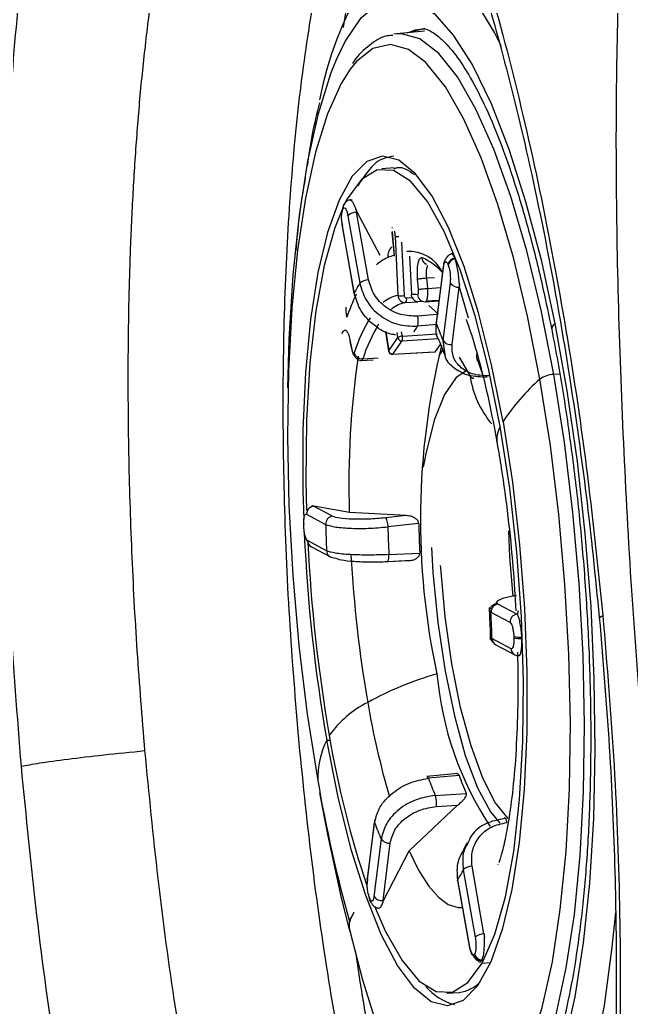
# Model space of a CAD drawing. Extents: x 400 to 501, y 484 to 634.
# Drawn here: x 486.896 to 487.843, y 552.633 to 554.164 of the extents above; entities that cross this region are included whole.
import ezdxf

# ---------------------------------------------------------------- set-up
doc = ezdxf.new("R2010")
doc.units = 0
doc.header["$MEASUREMENT"] = 0
doc.layers.add('DIM', color=3, linetype='Continuous')
doc.layers.add('GEOMETRY', color=3, linetype='Continuous', lineweight=25)

# ---------------------------------------------------------------- blocks, each defined once
blk = doc.blocks.new('2026 GRANDEE')
at = {"layer": 'GEOMETRY', "ltscale": 16}
for p, q in [((37.0553, -42.6986), (37.0504, -42.6993)), ((37.0981, -42.6944), (37.0553, -42.6986)), ((37.0508, -42.9061), (37.0318, -42.9079)), ((36.9731, -42.963), (36.9727, -42.9638)), ((36.9784, -42.9543), (36.9748, -42.9612)), ((36.9716, -42.9704), (36.9721, -42.9697)), ((36.9936, -42.9751), (36.9918, -42.9698)), ((36.9918, -42.9698), (36.9929, -42.9752)), ((36.9929, -42.9752), (36.9936, -42.9751)), ((37.0114, -43.0799), (36.9929, -42.9752)), ((37.0294, -43.0421), (36.9936, -42.9751)), ((36.9793, -42.9805), (36.9978, -43.0852)), ((36.9706, -42.9971), (36.989, -43.1018)), ((36.9893, -43.1007), (36.9708, -42.996)), ((37.0476, -43.0061), (37.0508, -43.0431)), ((37.0478, -43.0048), (37.0511, -43.0423)), ((37.0524, -43.0124), (37.0568, -43.1042)), ((37.0625, -43.0213), (37.0664, -43.1044)), ((37.0749, -43.0434), (37.0778, -43.1027)), ((37.1008, -43.0559), (37.0992, -43.0548)), ((37.1343, -43.0559), (37.1348, -43.0571)), ((37.1448, -43.046), (37.1453, -43.0473)), ((37.1273, -43.0569), (37.1162, -43.1459)), ((37.1166, -43.1483), (37.1276, -43.0593)), ((37.0888, -43.0947), (37.0874, -43.0784)), ((37.1015, -43.0769), (37.1135, -43.0762)), ((37.103, -43.0931), (37.1015, -43.0769)), ((37.1377, -43.0847), (37.1267, -43.1737)), ((37.1522, -43.086), (37.1517, -43.0911)), ((37.1525, -43.091), (37.1522, -43.086)), ((37.103, -43.0931), (37.1229, -43.0919)), ((37.1407, -43.1801), (37.1517, -43.0911)), ((37.1517, -43.0911), (37.1525, -43.091)), ((37.1663, -43.1395), (37.1525, -43.091)), ((37.0688, -43.1151), (37.0878, -43.1139)), ((37.0703, -43.108), (37.079, -43.1075)), ((37.0994, -43.1138), (37.1204, -43.1126)), ((37.1008, -43.1124), (37.1205, -43.1112)), ((37.1198, -43.1333), (37.1046, -43.1196)), ((37.1178, -43.1335), (37.0872, -43.1361)), ((37.0378, -43.1605), (37.0424, -43.1903)), ((37.0379, -43.1599), (37.0426, -43.1898)), ((37.0568, -43.1695), (37.0556, -43.1615)), ((37.0637, -43.1672), (37.0626, -43.1603)), ((37.0637, -43.1672), (37.1184, -43.1635)), ((37.1176, -43.149), (37.0869, -43.1517)), ((36.9826, -43.1753), (36.9858, -43.1912)), ((36.9831, -43.1753), (36.986, -43.1898)), ((37.0426, -43.1898), (37.0568, -43.1695)), ((37.049, -43.195), (37.0633, -43.1746)), ((37.0633, -43.1746), (37.1191, -43.1709)), ((37.1267, -43.1737), (37.1294, -43.1958)), ((37.0486, -43.1953), (37.1132, -43.1917)), ((37.049, -43.195), (37.1145, -43.1913)), ((37.1145, -43.1915), (37.1149, -43.1913)), ((37.1152, -43.1909), (37.1228, -43.18)), ((37.1214, -43.1964), (37.1265, -43.1891)), ((37.1792, -43.1924), (37.1786, -43.1991)), ((37.1789, -43.2003), (37.1795, -43.1934)), ((36.9989, -43.205), (37.0185, -43.204)), ((37.0025, -43.2022), (37.0261, -43.201)), ((37.1206, -43.1969), (37.1214, -43.1964)), ((37.1519, -43.1997), (37.1689, -43.2293)), ((37.1899, -43.2314), (37.1789, -43.2003)), ((37.3075, -43.2259), (37.2982, -43.2267)), ((36.9244, -43.4304), (36.9214, -43.4327)), ((36.9267, -43.4306), (36.9244, -43.4304)), ((36.9244, -43.4304), (36.926, -43.4307)), ((36.926, -43.4307), (36.9267, -43.4306)), ((36.9555, -43.4464), (36.926, -43.4307)), ((36.9816, -43.4407), (36.9267, -43.4306)), ((36.9153, -43.4432), (36.9448, -43.4589)), ((37.0698, -43.4454), (36.9816, -43.4407)), ((37.0698, -43.4454), (37.0375, -43.4488)), ((36.9106, -43.4595), (36.9106, -43.4615)), ((36.911, -43.4581), (36.9109, -43.459)), ((36.911, -43.4619), (36.911, -43.4599)), ((37.089, -43.4577), (37.0413, -43.4627)), ((36.9464, -43.4998), (36.9169, -43.4841)), ((36.9228, -43.4936), (36.9523, -43.5093)), ((37.0409, -43.5164), (37.0767, -43.5146)), ((37.0409, -43.5164), (37.0725, -43.5148)), ((37.043, -43.5058), (37.0908, -43.5033)), ((37.1997, -43.592), (37.201, -43.595)), ((37.2412, -43.5982), (37.2117, -43.5825)), ((37.201, -43.595), (37.2305, -43.6107)), ((37.2419, -43.5981), (37.2412, -43.5982)), ((37.2412, -43.5982), (37.2428, -43.5996)), ((37.2419, -43.5981), (37.2437, -43.5926)), ((37.2428, -43.5996), (37.2419, -43.5981)), ((37.3694, -43.6032), (37.3743, -43.5999)), ((37.2026, -43.6359), (37.2012, -43.6328)), ((37.2321, -43.6516), (37.2026, -43.6359)), ((37.2364, -43.6329), (37.2365, -43.6349)), ((37.2488, -43.6338), (37.2488, -43.6358)), ((37.2085, -43.6455), (37.238, -43.6611)), ((37.2452, -43.6627), (37.2437, -43.6624)), ((36.9467, -43.7936), (36.9517, -43.7932)), ((37.1495, -43.8452), (37.1014, -43.8499)), ((37.1515, -43.8479), (37.1041, -43.8524)), ((36.9481, -43.9394), (36.9361, -43.8748)), ((37.1148, -43.8792), (37.1628, -43.8762)), ((37.0741, -43.9649), (37.149, -43.8941)), ((37.1164, -43.8962), (37.149, -43.8941)), ((37.0204, -43.9188), (37.0094, -44.0078)), ((37.0097, -44.0101), (37.0208, -43.9211)), ((36.9481, -43.9394), (36.9481, -43.9357)), ((37.0309, -43.9465), (37.0198, -44.0355)), ((37.0338, -44.0419), (37.0449, -43.9529)), ((37.0346, -44.0419), (37.0741, -43.9649)), ((37.1902, -44.0936), (37.1717, -43.9889)), ((37.212, -43.9865), (37.2123, -43.9859)), ((37.1582, -43.9942), (37.1767, -44.0989)), ((37.1494, -44.0108), (37.1679, -44.1155)), ((37.1681, -44.1143), (37.1496, -44.0097)), ((37.0131, -44.0389), (37.0126, -44.0377)), ((37.013, -44.0412), (37.0135, -44.0424)), ((37.0331, -44.0463), (37.0346, -44.0419)), ((37.0338, -44.0419), (37.0331, -44.0463)), ((37.0346, -44.0419), (37.0338, -44.0419)), ((36.9829, -44.0723), (36.9893, -44.0594)), ((37.191, -44.0935), (37.1902, -44.0936)), ((37.1902, -44.0936), (37.1911, -44.0994)), ((37.1911, -44.0994), (37.191, -44.0935)), ((37.1758, -44.1244), (37.1754, -44.1252)), ((37.187, -44.1344), (37.1866, -44.1352)), ((37.1875, -44.139), (37.2003, -44.1382)), ((37.1327, -44.1856), (37.1516, -44.1844))]:
    blk.add_line(p, q, dxfattribs=at)
at = {"layer": 'GEOMETRY', "ltscale": 16, "flags": 128}
for points in [[(37.2174, -42.7183), (37.2064, -42.6964), (37.1759, -42.6454), (37.1451, -42.6074), (37.1142, -42.5831), (37.0839, -42.5727), (37.0546, -42.5764), (37.0266, -42.5942), (37.0053, -42.6186)], [(36.9618, -42.7384), (36.9752, -42.7104), (36.9997, -42.6738), (37.0261, -42.651), (37.054, -42.6422), (37.0831, -42.6476), (37.1128, -42.6671), (37.1427, -42.7004), (37.1723, -42.7471), (37.2011, -42.8063), (37.2287, -42.8771), (37.2547, -42.9585), (37.2786, -43.049), (37.3, -43.1474)], [(37.2982, -43.2267), (37.2786, -43.1271), (37.2564, -43.0347), (37.2319, -42.9509), (37.2056, -42.8773), (37.1778, -42.8152), (37.1491, -42.7654), (37.12, -42.729), (37.0909, -42.7065), (37.0623, -42.6984), (37.0553, -42.6986)], [(37.0715, -42.697), (37.0841, -42.6923), (37.0944, -42.6907)], [(37.0987, -42.6904), (37.0823, -42.6942), (37.0773, -42.6964)], [(37.0999, -42.7431), (37.0733, -42.723), (37.0452, -42.715), (37.0182, -42.7211), (36.9927, -42.7414), (36.9829, -42.7535)], [(36.8864, -43.2471), (36.8885, -43.1719), (36.8945, -43.0719), (36.9042, -42.9794), (36.9173, -42.8957), (36.9337, -42.8223), (36.9531, -42.7602), (36.9618, -42.7384)], [(37.2769, -43.2338), (37.2577, -43.136), (37.2359, -43.0452), (37.2118, -42.963), (37.1859, -42.8907), (37.1587, -42.8296), (37.1305, -42.7808), (37.1018, -42.745), (37.0999, -42.7431)], [(36.9829, -42.7535), (36.9691, -42.7755), (36.9478, -42.8227), (36.9292, -42.8822), (36.9136, -42.9531), (36.9012, -43.0341), (36.8924, -43.1239), (36.8872, -43.2209), (36.8857, -43.3234), (36.8879, -43.4297), (36.8939, -43.538), (36.9035, -43.6464), (36.9165, -43.753), (36.9328, -43.8561)], [(37.2197, -43.2998), (37.2021, -43.2115), (37.1819, -43.1308), (37.1594, -43.0593), (37.1353, -42.9987), (37.11, -42.9504), (37.0841, -42.9154), (37.0581, -42.8945), (37.0328, -42.8881), (37.0085, -42.8965), (36.986, -42.9194), (36.9656, -42.9563), (36.9478, -43.0064), (36.933, -43.0685), (36.9216, -43.1414), (36.9139, -43.2233), (36.9098, -43.3124), (36.9097, -43.4067), (36.911, -43.4515)], [(37.2154, -43.3071), (37.1974, -43.2174), (37.1766, -43.1358), (37.1535, -43.0643), (37.1287, -43.0047), (37.1027, -42.9585), (37.0762, -42.9267), (37.05, -42.9102), (37.0245, -42.9093), (37.0004, -42.9242), (36.9784, -42.9543)], [(36.9719, -42.9671), (36.959, -42.9991), (36.9426, -43.0574), (36.9297, -43.1277), (36.9206, -43.2083), (36.9154, -43.2972), (36.9144, -43.3923), (36.9153, -43.4375)], [(36.9706, -42.9971), (36.9705, -42.9968), (36.9708, -42.996)], [(37.0993, -43.0548), (37.1011, -43.0557), (37.1013, -43.0557)], [(37.1166, -43.1483), (37.1162, -43.1469), (37.1162, -43.1459)], [(37.3, -43.1474), (37.3187, -43.252), (37.3344, -43.3612), (37.3467, -43.4732), (37.3555, -43.5864), (37.3606, -43.6989), (37.362, -43.8089), (37.3597, -43.9148), (37.3537, -44.0148), (37.344, -44.1074), (37.3308, -44.191), (37.3145, -44.2645), (37.295, -44.3266), (37.273, -44.3763), (37.2485, -44.4129), (37.2221, -44.4358), (37.1942, -44.4446), (37.1651, -44.4392), (37.1362, -44.4204)], [(37.0426, -43.1898), (37.0424, -43.1902), (37.0424, -43.1903)], [(37.049, -43.195), (37.0488, -43.1953), (37.0486, -43.1953)], [(37.1214, -43.1964), (37.1211, -43.1954), (37.121, -43.195)], [(37.1786, -43.1991), (37.1786, -43.1995), (37.1789, -43.2003)], [(37.1638, -43.2205), (37.1472, -43.2314), (37.1288, -43.2577), (37.1129, -43.2975), (37.1, -43.3496), (37.0962, -43.3704)], [(37.243, -44.31), (37.2619, -44.2673), (37.2805, -44.2077), (37.2961, -44.1368), (37.3084, -44.0558), (37.3173, -43.966), (37.3225, -43.869), (37.324, -43.7665), (37.3217, -43.6602), (37.3157, -43.5519), (37.3061, -43.4435), (37.2931, -43.3369), (37.2769, -43.2338)], [(37.2712, -44.3072), (37.2829, -44.279), (37.3019, -44.2184), (37.3177, -44.1462), (37.3303, -44.0637), (37.3393, -43.9723), (37.3446, -43.8735), (37.3461, -43.7691), (37.3438, -43.6609), (37.3377, -43.5506), (37.328, -43.4403), (37.3147, -43.3316), (37.2982, -43.2267)], [(37.2197, -43.2998), (37.2342, -43.3935), (37.2454, -43.4907), (37.2529, -43.5891), (37.2566, -43.6866), (37.2565, -43.781), (37.2525, -43.8701), (37.2447, -43.952), (37.2333, -44.0248), (37.2186, -44.087), (37.2008, -44.1371), (37.1804, -44.174), (37.1578, -44.1968), (37.1336, -44.2052), (37.1082, -44.1989), (37.0823, -44.1779), (37.0564, -44.1429), (37.0311, -44.0946), (37.0069, -44.034), (36.9845, -43.9626), (36.9643, -43.8818), (36.9467, -43.7936)], [(37.1875, -44.139), (37.2069, -44.0943), (37.2233, -44.036), (37.2362, -43.9657), (37.2453, -43.8851), (37.2505, -43.7962), (37.2515, -43.7011), (37.2484, -43.6022), (37.2412, -43.5019), (37.2301, -43.4028), (37.2154, -43.3071)], [(36.9109, -43.459), (36.9106, -43.4593), (36.9106, -43.4596), (36.911, -43.4599)], [(36.911, -43.4619), (36.9107, -43.4616), (36.9106, -43.4615)], [(37.228, -43.4689), (37.2296, -43.5093), (37.2347, -43.5706)], [(37.1089, -43.4945), (37.1112, -43.5331), (37.1187, -43.6112), (37.1299, -43.6864), (37.1443, -43.7559), (37.1613, -43.8169), (37.1802, -43.8672), (37.2005, -43.9047), (37.2145, -43.9222)], [(37.2276, -43.915), (37.2275, -43.9149), (37.2076, -43.8902), (37.1882, -43.8522), (37.1701, -43.8024), (37.154, -43.7425), (37.1405, -43.6749), (37.13, -43.6021), (37.1231, -43.5268), (37.1228, -43.5228)], [(36.982, -44.0868), (36.9696, -44.0377), (36.9481, -43.9394)], [(37.0741, -43.9649), (37.089, -43.9949), (37.1042, -44.019), (37.1196, -44.0368), (37.1349, -44.0482), (37.15, -44.053), (37.1568, -44.0529)], [(37.0097, -44.0101), (37.0094, -44.0087), (37.0094, -44.0078)], [(37.1494, -44.0108), (37.1494, -44.0105), (37.1496, -44.0097)], [(37.0206, -44.0505), (37.0372, -44.0887), (37.0632, -44.1349), (37.0896, -44.1667), (37.1159, -44.1832), (37.1414, -44.1841), (37.1654, -44.1692), (37.1875, -44.139)], [(37.1358, -44.4571), (37.1521, -44.4754), (37.1829, -44.4998), (37.2132, -44.5102), (37.2426, -44.5065), (37.2706, -44.4886), (37.2968, -44.457), (37.3209, -44.412), (37.3424, -44.3544), (37.3611, -44.2848), (37.3768, -44.2045), (37.389, -44.1144), (37.3944, -44.0607)], [(37.168, -44.4222), (37.1441, -44.4201), (37.1196, -44.4056), (37.0948, -44.3792), (37.0703, -44.3412), (37.0465, -44.2923), (37.0237, -44.2333), (37.0023, -44.1653), (36.9828, -44.0894)], [(37.1681, -44.1143), (37.1678, -44.1152), (37.1679, -44.1155)], [(37.1679, -44.1155), (37.168, -44.1159), (37.1683, -44.1164)]]:
    blk.add_lwpolyline(points, dxfattribs=at)
at = {"layer": 'GEOMETRY', "ltscale": 256}
for centre, radius, start, end in [((37.4774, -42.9044), 0.5518, 148.8079, 169.2056), ((36.9815, -42.9686), 0.01, 151.3451, 190.4809), ((36.9819, -42.9678), 0.00995, 147.3006, 190.5505), ((36.9928, -42.9949), 0.0197, 89.7497, 132.9403), ((37.0551, -43.0443), 0.0458, 98.4243, 99.7126), ((37.0568, -42.9908), 0.022, 258.5809, 273.2015), ((37.0604, -43.0432), 0.0194, 132.384, 186.1118), ((37.0741, -43.0938), 0.0579, 26.5211, 93.6093), ((37.0674, -43.1044), 0.0647, 113.9663, 132.7309), ((37.0588, -43.0871), 0.0454, 99.6681, 112.867), ((37.0586, -43.1292), 0.0908, 41.5599, 67.2658), ((37.1051, -43.045), 0.0114, 182.246, 239.5346), ((37.1318, -43.0575), 0.00458, 154.6489, 202.899), ((37.147, -43.0588), 0.0129, 99.6036, 167.0618), ((37.1475, -43.06), 0.0129, 99.6036, 167.0618), ((37.1264, -43.1664), 0.1521, 147.7288, 154.3965), ((37.0113, -43.0996), 0.0197, 89.7491, 132.94), ((37.1497, -43.077), 0.0142, 212.8771, 278.1499), ((37.2846, -43.2418), 0.324, 154.4634, 161.2734), ((36.9908, -43.1015), 0.00174, 150.6292, 241.8103), ((37.0658, -43.1522), 0.0489, 100.5939, 130.8317), ((37.0777, -43.162), 0.0478, 100.7449, 130.0073), ((37.0623, -43.0706), 0.034, 260.6063, 276.8898), ((37.0619, -43.1099), 0.0086, 323.1189, 12.651), ((37.0818, -43.1419), 0.0393, 81.8639, 95.924), ((37.0988, -43.1024), 0.0114, 182.687, 272.6995), ((37.0939, -43.1515), 0.0381, 86.9534, 99.1528), ((37.222, -43.2667), 0.2443, 148.4172, 162.4668), ((36.5993, -43.3692), 0.5625, 20.3373, 23.1243), ((37.3062, -43.1566), 0.011, 123.6488, 185.1221), ((37.2306, -43.2743), 0.2392, 148.34, 162.4725), ((37.1824, -43.2146), 0.1144, 146.6227, 152.0443), ((37.0637, -43.1787), 0.0115, 90.0122, 126.5892), ((37.063, -43.1684), 0.00623, 189.8577, 273.1281), ((37.0493, -43.1701), 0.0147, 342.271, 11.4991), ((37.1387, -43.166), 0.0142, 212.8773, 278.151), ((36.9879, -43.1908), 0.00215, 153.2651, 221.0732), ((37.0483, -43.1894), 0.00591, 188.9223, 273.2211), ((37.0487, -43.1888), 0.00623, 189.8577, 273.1281), ((38.2201, -43.4519), 1.1284, 166.1555, 192.2108), ((38.3662, -43.3976), 1.3853, 171.7191, 181.7809), ((37.3166, -43.2066), 0.1497, 188.5688, 220.2112), ((37.174, -43.2263), 0.00591, 209.8786, 273.1206), ((37.4889, -43.4753), 0.3214, 131.2822, 146.8982), ((37.2998, -43.267), 0.0404, 92.3365, 124.6085), ((37.2507, -43.3272), 0.0406, 150.4683, 188.7406), ((36.9275, -43.4427), 0.0121, 96.9455, 182.3575), ((36.957, -43.4584), 0.0121, 96.9436, 182.3576), ((38.8275, -43.4071), 1.8834, 181.5757, 182.8207), ((38.6224, -43.4236), 1.5816, 181.4165, 182.9798), ((38.67, -43.4198), 1.5814, 181.3713, 183.025), ((39.4474, -43.3597), 2.5381, 182.5629, 189.8421), ((36.9281, -43.4838), 0.0112, 181.5278, 241.5738), ((39.3772, -43.3653), 2.4629, 182.8209, 189.84), ((36.9574, -43.4996), 0.011, 181.1752, 272.7325), ((38.927, -43.4015), 1.9457, 183.0929, 189.8666), ((37.2132, -43.5945), 0.0121, 96.9438, 182.3576), ((35.3199, -43.6877), 1.8834, 1.5757, 2.8207), ((37.2427, -43.6102), 0.0121, 96.9455, 182.3575), ((37.2138, -43.6356), 0.0112, 181.5278, 241.5738), ((37.245, -43.5989), 0.035, 255.7846, 276.1397), ((37.2451, -43.6009), 0.035, 255.7846, 276.1397), ((37.2433, -43.6513), 0.0112, 181.5278, 241.5738), ((37.2431, -43.6515), 0.0109, 242.076, 273.1037), ((37.2625, -44.1931), 0.5231, 106.1188, 118.8553), ((37.6253, -43.6462), 0.5099, 184.9894, 213.4756), ((37.0834, -43.8803), 0.1629, 116.7792, 144.7035), ((38.3117, -43.5116), 1.3207, 189.7353, 196.2434), ((38.4225, -43.5414), 1.4922, 189.4425, 198.6436), ((37.0617, -43.8519), 0.129, 153.0908, 181.8651), ((37.5956, -43.6873), 0.4722, 199.8794, 203.5822), ((39.0675, -43.4901), 2.1659, 189.7298, 195.6557), ((37.548, -43.6911), 0.4723, 199.9806, 203.4809), ((37.0254, -43.9194), 0.00498, 123.0365, 200.717), ((37.5482, -43.7257), 0.5625, 200.3373, 203.1243), ((37.0428, -43.9388), 0.0142, 212.8773, 278.151), ((37.1716, -44.0086), 0.0197, 89.7492, 132.94), ((37.021, -43.9285), 0.1521, 327.7288, 334.3965), ((37.0318, -44.0278), 0.0142, 212.8771, 278.1499), ((37.0195, -44.0386), 0.00695, 172.3533, 201.5248), ((37.0199, -44.0399), 0.00684, 172.1658, 214.5711), ((36.9893, -44.0711), 0.00649, 154.0437, 191.0345), ((36.9848, -44.0901), 0.00211, 160.3683, 225.9448), ((37.1901, -44.1133), 0.0197, 89.7497, 132.9403), ((37.1877, -44.1227), 0.0126, 191.5812, 264.9922), ((37.1881, -44.1219), 0.0126, 191.5812, 264.9922), ((37.1451, -44.1304), 0.0544, 276.839, 316.4395), ((37.1662, -44.1198), 0.0862, 219.7774, 255.4874)]:
    blk.add_arc(centre, radius, start, end, dxfattribs=at)
at = {"layer": 'GEOMETRY', "ltscale": 16}
for points, knots in [([(36.4735, -43.8339), (36.4673, -43.7561), (36.455, -43.6004), (36.4456, -43.3683), (36.4432, -43.1421), (36.4485, -42.9252), (36.4613, -42.7215), (36.4815, -42.5342), (36.5089, -42.3667), (36.5431, -42.2219), (36.5837, -42.1025), (36.6303, -42.0108), (36.6821, -41.9486), (36.7385, -41.9171), (36.7985, -41.917), (36.8612, -41.9484), (36.9255, -42.0106), (36.9901, -42.1024), (37.0537, -42.222), (37.1152, -42.367), (37.1733, -42.5348), (37.2268, -42.7221), (37.2747, -42.9258), (37.3159, -43.1423), (37.3503, -43.368), (37.3663, -43.5226), (37.3743, -43.5999)], [0, 0, 0, 0, 0.0413233, 0.0826562, 0.1240166, 0.165422, 0.2068892, 0.2484327, 0.2900635, 0.3317882, 0.3736086, 0.4155198, 0.4575061, 0.4995469, 0.5416201, 0.583699, 0.6257493, 0.6677384, 0.7096419, 0.7514413, 0.7931232, 0.8346839, 0.8761318, 0.917484, 0.9587636, 1, 1, 1, 1]), ([(37.4386, -43.8221), (37.4325, -43.7448), (37.4203, -43.5902), (37.4073, -43.3598), (37.3985, -43.1351), (37.3946, -42.9196), (37.3957, -42.7168), (37.4021, -42.5303), (37.4141, -42.3632), (37.4317, -42.2187), (37.4531, -42.1096), (37.4767, -42.0307), (37.5011, -41.9762), (37.5284, -41.9389), (37.5584, -41.9192), (37.591, -41.9174), (37.6257, -41.9335), (37.6622, -41.9672), (37.7042, -42.0239), (37.7516, -42.1098), (37.8037, -42.2312), (37.855, -42.3776), (37.9042, -42.5462), (37.9503, -42.734), (37.9921, -42.9375), (38.0288, -43.1536), (38.06, -43.3784), (38.0754, -43.5322), (38.083, -43.6091)], [0, 0, 0, 0, 0.041079, 0.082186, 0.123356, 0.164625, 0.20602, 0.247563, 0.289266, 0.331129, 0.37314, 0.404742, 0.436398, 0.468092, 0.499807, 0.531529, 0.56324, 0.594921, 0.626552, 0.668612, 0.710532, 0.752299, 0.793904, 0.835351, 0.876656, 0.917845, 0.958947, 1, 1, 1, 1]), ([(36.665, -43.8096), (36.6608, -43.758), (36.6523, -43.6549), (36.6442, -43.5004), (36.6395, -43.3479), (36.6387, -43.2176), (36.6402, -43.1082), (36.643, -43.0176), (36.6475, -42.927), (36.6537, -42.837), (36.6618, -42.7484), (36.6701, -42.6782), (36.6776, -42.6238), (36.6839, -42.5828), (36.6914, -42.5393), (36.7001, -42.4941), (36.7117, -42.4412), (36.7253, -42.3881), (36.7377, -42.3475), (36.7459, -42.3232), (36.7504, -42.3104), (36.7545, -42.2995), (36.758, -42.2904), (36.7689, -42.2634), (36.7876, -42.2235), (36.8154, -42.1797), (36.843, -42.1487), (36.8699, -42.1286), (36.9006, -42.1161), (36.9276, -42.1121), (36.9464, -42.119), (36.9514, -42.1208)], [0, 0, 0, 0, 0.057107, 0.114227, 0.171365, 0.228526, 0.263967, 0.300516, 0.338175, 0.376946, 0.416831, 0.457832, 0.476747, 0.497716, 0.520741, 0.545823, 0.572962, 0.613354, 0.646066, 0.657, 0.666702, 0.675174, 0.682415, 0.688424, 0.741318, 0.790937, 0.837273, 0.880321, 0.920077, 0.978744, 1, 1, 1, 1]), ([(36.9628, -42.1238), (36.9622, -42.1237), (36.9604, -42.1233), (36.9696, -42.1329), (36.9873, -42.1554), (37.0132, -42.1938), (37.0391, -42.2392), (37.0648, -42.2902), (37.0885, -42.3424), (37.1135, -42.4025), (37.1426, -42.4796), (37.1773, -42.5831), (37.2165, -42.7171), (37.2584, -42.8851), (37.2951, -43.0636), (37.3255, -43.2437), (37.35, -43.4173), (37.3625, -43.5397), (37.3689, -43.6029)], [0, 0, 0, 0, 0.027092, 0.091907, 0.150774, 0.203545, 0.263963, 0.312685, 0.352759, 0.392715, 0.444391, 0.507781, 0.582865, 0.669616, 0.768018, 0.84013, 0.917446, 1, 1, 1, 1]), ([(37.0561, -42.274), (37.0525, -42.2779), (37.0343, -42.2978), (37.005, -42.3578), (36.9693, -42.4534), (36.939, -42.5721), (36.9143, -42.7095), (36.8957, -42.8637), (36.8835, -43.032), (36.8779, -43.2116), (36.8791, -43.3993), (36.8865, -43.5922), (36.897, -43.7215), (36.9022, -43.7862)], [0, 0, 0, 0, 0.023802, 0.121421, 0.219041, 0.316661, 0.414281, 0.511901, 0.609521, 0.70714, 0.80476, 0.90238, 1, 1, 1, 1]), ([(37.0858, -42.3372), (37.0731, -42.3587), (37.0473, -42.4025), (37.0139, -42.4971), (36.9882, -42.5924), (36.9762, -42.6629), (36.9719, -42.6885)], [0, 0, 0, 0, 0.273477, 0.556267, 0.839057, 1, 1, 1, 1]), ([(37.0489, -42.7009), (37.0459, -42.7011), (37.0328, -42.7017), (37.0121, -42.7164), (36.9948, -42.731), (36.9871, -42.7438), (36.9864, -42.7449)], [0, 0, 0, 0, 0.123369, 0.532883, 0.959394, 1, 1, 1, 1]), ([(37.0934, -42.6912), (37.0942, -42.691), (37.0976, -42.6902), (37.1051, -42.6926), (37.1223, -42.7036), (37.1432, -42.7261), (37.1666, -42.7607), (37.1907, -42.8065), (37.2149, -42.8634), (37.2385, -42.9307), (37.261, -43.0074), (37.28, -43.0838), (37.2907, -43.1358), (37.2952, -43.1575)], [0, 0, 0, 0, 0.026513, 0.12508, 0.217378, 0.315255, 0.412834, 0.512332, 0.613819, 0.716761, 0.820678, 0.925236, 1, 1, 1, 1]), ([(36.9353, -42.8057), (36.9313, -42.8217), (36.9232, -42.8538), (36.9185, -42.8872), (36.9162, -42.9038)], [0, 0, 0, 0, 0.499757, 1, 1, 1, 1]), ([(37.0503, -42.8883), (37.0411, -42.8899), (37.021, -42.8936), (37.0038, -42.9202), (36.9945, -42.9346)], [0, 0, 0, 0, 0.461236, 1, 1, 1, 1]), ([(37.0508, -42.9078), (37.0525, -42.9071), (37.0625, -42.9027), (37.0734, -42.9104), (37.0825, -42.9168)], [0, 0, 0, 0, 0.168924, 1, 1, 1, 1]), ([(36.9133, -42.922), (36.9098, -42.9417), (36.9034, -42.9784), (36.9002, -43.017), (36.8988, -43.0348)], [0, 0, 0, 0, 0.538802, 1, 1, 1, 1]), ([(36.9858, -42.9562), (36.9846, -42.9561), (36.9824, -42.9558), (36.979, -42.957), (36.9759, -42.9591), (36.9743, -42.9613), (36.9735, -42.9625)], [0, 0, 0, 0, 0.250168, 0.502436, 0.753513, 1, 1, 1, 1]), ([(36.9918, -42.9698), (36.9907, -42.9672), (36.9884, -42.9618), (36.9854, -42.9571), (36.9837, -42.9566), (36.983, -42.9564)], [0, 0, 0, 0, 0.364895, 0.738938, 1, 1, 1, 1]), ([(36.9708, -42.996), (36.9704, -42.9932), (36.9696, -42.9875), (36.9696, -42.9796), (36.9704, -42.9736), (36.9712, -42.9715), (36.9716, -42.9704)], [0, 0, 0, 0, 0.279486, 0.559002, 0.779415, 1, 1, 1, 1]), ([(36.9718, -42.9664), (36.9715, -42.9673), (36.9709, -42.9694), (36.9706, -42.9724), (36.9705, -42.974)], [0, 0, 0, 0, 0.472841, 1, 1, 1, 1]), ([(36.9721, -42.9697), (36.9727, -42.9689), (36.974, -42.9674), (36.9762, -42.9699), (36.9781, -42.9745), (36.9789, -42.9785), (36.9793, -42.9805)], [0, 0, 0, 0, 0.279658, 0.559227, 0.779582, 1, 1, 1, 1]), ([(36.9701, -42.9904), (36.9702, -42.9913), (36.9703, -42.9933), (36.9706, -42.9952), (36.9708, -42.9962)], [0, 0, 0, 0, 0.458953, 1, 1, 1, 1]), ([(37.0512, -43.0037), (37.0513, -43.0045), (37.0517, -43.0061), (37.0522, -43.0091), (37.0523, -43.0113), (37.0524, -43.0124)], [0, 0, 0, 0, 0.291818, 0.64822, 1, 1, 1, 1]), ([(37.1409, -43.0393), (37.1394, -43.0397), (37.1366, -43.0406), (37.1332, -43.0435), (37.1317, -43.0462), (37.1312, -43.047)], [0, 0, 0, 0, 0.404134, 0.805068, 1, 1, 1, 1]), ([(37.1448, -43.046), (37.1439, -43.0441), (37.1421, -43.0402), (37.1404, -43.0397), (37.1395, -43.0395)], [0, 0, 0, 0, 0.4942919, 1, 1, 1, 1]), ([(37.0874, -43.0784), (37.0872, -43.0733), (37.0866, -43.0632), (37.0882, -43.0519), (37.0907, -43.0456), (37.0927, -43.0455), (37.0937, -43.0454)], [0, 0, 0, 0, 0.280954, 0.558628, 0.778026, 1, 1, 1, 1]), ([(37.1276, -43.0593), (37.128, -43.0572), (37.1287, -43.0532), (37.1306, -43.0513), (37.1326, -43.0523), (37.1338, -43.0547), (37.1343, -43.0559)], [0, 0, 0, 0, 0.2794856, 0.5590017, 0.7794153, 1, 1, 1, 1]), ([(37.1312, -43.047), (37.1307, -43.0479), (37.1291, -43.0502), (37.1282, -43.0534), (37.1277, -43.0555)], [0, 0, 0, 0, 0.343, 1, 1, 1, 1]), ([(37.1522, -43.086), (37.1519, -43.0827), (37.1513, -43.076), (37.1498, -43.0651), (37.1478, -43.0548), (37.1461, -43.0498), (37.1453, -43.0473)], [0, 0, 0, 0, 0.246603, 0.499388, 0.752586, 1, 1, 1, 1]), ([(37.1015, -43.0769), (37.1014, -43.0755), (37.1012, -43.0727), (37.1012, -43.0686), (37.1013, -43.0648), (37.1017, -43.0627), (37.1018, -43.0617)], [0, 0, 0, 0, 0.25012, 0.500077, 0.750051, 1, 1, 1, 1]), ([(37.1018, -43.0617), (37.102, -43.0607), (37.1024, -43.059), (37.103, -43.058), (37.1033, -43.0575)], [0, 0, 0, 0, 0.5276719, 1, 1, 1, 1]), ([(37.1348, -43.0571), (37.1355, -43.0592), (37.1368, -43.0633), (37.1379, -43.0714), (37.1382, -43.0789), (37.1379, -43.0828), (37.1377, -43.0847)], [0, 0, 0, 0, 0.279658, 0.559227, 0.779582, 1, 1, 1, 1]), ([(36.9978, -43.0852), (37.0006, -43.0946), (37.0063, -43.1135), (37.0281, -43.1362), (37.0562, -43.151), (37.0767, -43.1515), (37.0869, -43.1517)], [0, 0, 0, 0, 0.25003, 0.500035, 0.750022, 1, 1, 1, 1]), ([(37.0872, -43.1361), (37.0785, -43.1359), (37.0612, -43.1356), (37.0372, -43.1231), (37.0186, -43.1039), (37.0138, -43.0879), (37.0114, -43.0799)], [0, 0, 0, 0, 0.249816, 0.500222, 0.750495, 1, 1, 1, 1]), ([(37.0874, -43.0784), (37.088, -43.0783), (37.0893, -43.0781), (37.0933, -43.0776), (37.0976, -43.0772), (37.1003, -43.077), (37.1015, -43.0769)], [0, 0, 0, 0, 0.2704852, 0.5623783, 0.7895199, 1, 1, 1, 1]), ([(37.0533, -43.165), (37.0515, -43.1649), (37.0397, -43.1637), (37.0196, -43.1512), (36.9977, -43.1291), (36.9921, -43.1101), (36.9893, -43.1007)], [0, 0, 0, 0, 0.056018, 0.370653, 0.685311, 1, 1, 1, 1]), ([(37.0874, -43.1029), (37.0877, -43.1028), (37.0883, -43.1026), (37.0888, -43.1003), (37.089, -43.0975), (37.0889, -43.0956), (37.0888, -43.0947)], [0, 0, 0, 0, 0.279273, 0.560596, 0.781985, 1, 1, 1, 1]), ([(37.1026, -43.108), (37.1027, -43.1069), (37.103, -43.1049), (37.1032, -43.1012), (37.1032, -43.0972), (37.1031, -43.0945), (37.103, -43.0931)], [0, 0, 0, 0, 0.249655, 0.49953, 0.749573, 1, 1, 1, 1]), ([(37.0568, -43.1042), (37.057, -43.1055), (37.0574, -43.1078), (37.0589, -43.1104), (37.0603, -43.1119), (37.0621, -43.1134), (37.0648, -43.1149), (37.0674, -43.115), (37.0688, -43.1151)], [0, 0, 0, 0, 0.2147253, 0.3803619, 0.4966686, 0.5634771, 0.7634075, 1, 1, 1, 1]), ([(37.0664, -43.1044), (37.0665, -43.1049), (37.0667, -43.1061), (37.0678, -43.1073), (37.0691, -43.108), (37.0699, -43.108), (37.0703, -43.108)], [0, 0, 0, 0, 0.280612, 0.571051, 0.792338, 1, 1, 1, 1]), ([(37.079, -43.1075), (37.0787, -43.1067), (37.078, -43.1052), (37.0779, -43.1036), (37.0778, -43.1027)], [0, 0, 0, 0, 0.499984, 1, 1, 1, 1]), ([(37.079, -43.1075), (37.0795, -43.1083), (37.0805, -43.1101), (37.0824, -43.112), (37.0848, -43.1136), (37.0867, -43.1138), (37.0878, -43.1139)], [0, 0, 0, 0, 0.195373, 0.402321, 0.626644, 1, 1, 1, 1]), ([(37.0994, -43.1138), (37.0997, -43.1138), (37.1003, -43.1137), (37.1012, -43.1126), (37.102, -43.1107), (37.1024, -43.1089), (37.1026, -43.108)], [0, 0, 0, 0, 0.249677, 0.499514, 0.749646, 1, 1, 1, 1]), ([(36.9762, -43.1222), (36.9762, -43.1256), (36.9761, -43.1316), (36.9773, -43.1359), (36.9778, -43.1378)], [0, 0, 0, 0, 0.573747, 1, 1, 1, 1]), ([(37.0872, -43.1361), (37.0873, -43.1369), (37.0876, -43.1384), (37.0879, -43.1416), (37.0879, -43.1454), (37.0877, -43.1487), (37.0873, -43.1507), (37.087, -43.1514), (37.0869, -43.1517)], [0, 0, 0, 0, 0.124722, 0.249344, 0.5, 0.750656, 0.875278, 1, 1, 1, 1]), ([(37.1202, -43.1726), (37.1199, -43.1722), (37.1149, -43.1657), (37.1158, -43.1567), (37.1166, -43.1483)], [0, 0, 0, 0, 0.051572, 1, 1, 1, 1]), ([(37.1623, -43.1407), (37.164, -43.1453), (37.1698, -43.1609), (37.181, -43.1983), (37.1946, -43.252), (37.2044, -43.2992), (37.2095, -43.3274), (37.2106, -43.3333)], [0, 0, 0, 0, 0.1066396, 0.3638367, 0.6378684, 0.9247316, 1, 1, 1, 1]), ([(36.9705, -43.1634), (36.9715, -43.1611), (36.9735, -43.1565), (36.9773, -43.1585), (36.9807, -43.1652), (36.9823, -43.1719), (36.9831, -43.1753)], [0, 0, 0, 0, 0.281072, 0.558491, 0.778266, 1, 1, 1, 1]), ([(37.2952, -43.1575), (37.2983, -43.1739), (37.3075, -43.2216), (37.3207, -43.3043), (37.3339, -43.4058), (37.3441, -43.5093), (37.3513, -43.6134), (37.3553, -43.7164), (37.356, -43.817), (37.3535, -43.9135), (37.3479, -44.0045), (37.3391, -44.0887), (37.3276, -44.1647), (37.3134, -44.2313), (37.2972, -44.2873), (37.2795, -44.3317), (37.2613, -44.3637), (37.2448, -44.3823), (37.2356, -44.3884), (37.2327, -44.3888), (37.2325, -44.3889)], [0, 0, 0, 0, 0.032185, 0.093368, 0.15464, 0.215965, 0.277316, 0.338662, 0.399974, 0.461221, 0.522367, 0.583359, 0.644122, 0.704543, 0.764447, 0.823572, 0.881582, 0.938288, 0.994604, 1, 1, 1, 1]), ([(37.119, -43.1706), (37.1219, -43.1774), (37.1255, -43.1861), (37.1292, -43.1961), (37.13, -43.1983)], [0, 0, 0, 0, 0.778963, 1, 1, 1, 1]), ([(36.986, -43.1898), (36.9862, -43.1909), (36.9867, -43.1929), (36.9877, -43.1943), (36.9885, -43.1943), (36.9889, -43.1935), (36.989, -43.1931)], [0, 0, 0, 0, 0.279218, 0.560803, 0.78229, 1, 1, 1, 1]), ([(36.9863, -43.1922), (36.9866, -43.1929), (36.9872, -43.1944), (36.9889, -43.1974), (36.9917, -43.2009), (36.9956, -43.2041), (36.9983, -43.2047), (36.9997, -43.205)], [0, 0, 0, 0, 0.111299, 0.228721, 0.477012, 0.737247, 1, 1, 1, 1]), ([(37.1991, -43.2288), (37.1907, -43.2285), (37.1739, -43.2279), (37.1539, -43.2171), (37.141, -43.2006), (37.1408, -43.1869), (37.1407, -43.1801)], [0, 0, 0, 0, 0.249817, 0.500222, 0.750496, 1, 1, 1, 1]), ([(36.9994, -43.2049), (36.9995, -43.2049), (36.9999, -43.2053), (37.0007, -43.205), (37.0017, -43.2042), (37.0023, -43.2029), (37.0025, -43.2022)], [0, 0, 0, 0, 0.081218, 0.38717, 0.693342, 1, 1, 1, 1]), ([(37.1294, -43.1958), (37.1294, -43.1962), (37.1304, -43.2043), (37.1428, -43.2166), (37.1653, -43.2294), (37.1853, -43.2301), (37.1953, -43.2304)], [0, 0, 0, 0, 0.015694, 0.343815, 0.671914, 1, 1, 1, 1]), ([(37.1787, -43.1997), (37.1787, -43.2007), (37.1787, -43.2029), (37.1797, -43.2048), (37.1804, -43.2058)], [0, 0, 0, 0, 0.428396, 1, 1, 1, 1]), ([(37.2106, -43.3333), (37.2127, -43.346), (37.219, -43.3827), (37.2276, -43.447), (37.2354, -43.5217), (37.2382, -43.5704), (37.2395, -43.5928)], [0, 0, 0, 0, 0.155695, 0.450086, 0.747232, 1, 1, 1, 1]), ([(36.911, -43.4599), (36.9109, -43.4571), (36.9109, -43.4515), (36.912, -43.4459), (36.9136, -43.4429), (36.9148, -43.4431), (36.9153, -43.4432)], [0, 0, 0, 0, 0.279658, 0.559227, 0.779582, 1, 1, 1, 1]), ([(36.9157, -43.4412), (36.9153, -43.4418), (36.9148, -43.4424), (36.9146, -43.4433), (36.9145, -43.4433)], [0, 0, 0, 0, 0.927272, 1, 1, 1, 1]), ([(37.0375, -43.4488), (37.0288, -43.4496), (37.0113, -43.4511), (36.9859, -43.4512), (36.9653, -43.4497), (36.9587, -43.4475), (36.9555, -43.4464)], [0, 0, 0, 0, 0.249817, 0.500222, 0.750496, 1, 1, 1, 1]), ([(37.0375, -43.4488), (37.0377, -43.449), (37.0381, -43.4493), (37.0389, -43.4508), (37.0399, -43.4536), (37.0407, -43.4572), (37.0411, -43.4604), (37.0413, -43.4619), (37.0413, -43.4627)], [0, 0, 0, 0, 0.124722, 0.249344, 0.5, 0.750656, 0.875278, 1, 1, 1, 1]), ([(37.089, -43.4577), (37.0889, -43.4569), (37.0887, -43.4553), (37.0875, -43.453), (37.0855, -43.4509), (37.082, -43.4484), (37.0767, -43.4459), (37.0722, -43.4456), (37.0698, -43.4454)], [0, 0, 0, 0, 0.094256, 0.190576, 0.298462, 0.424807, 0.701731, 1, 1, 1, 1]), ([(36.9169, -43.4841), (36.9161, -43.4833), (36.9146, -43.4818), (36.9127, -43.4757), (36.9115, -43.4688), (36.9112, -43.4642), (36.911, -43.4619)], [0, 0, 0, 0, 0.2794856, 0.5590017, 0.7794153, 1, 1, 1, 1]), ([(36.9448, -43.4589), (36.9487, -43.4602), (36.9563, -43.4629), (36.9807, -43.4652), (37.0105, -43.4655), (37.0311, -43.4636), (37.0413, -43.4627)], [0, 0, 0, 0, 0.25003, 0.500035, 0.750022, 1, 1, 1, 1]), ([(36.9148, -43.4813), (36.9158, -43.4839), (36.9173, -43.4879), (36.9193, -43.491), (36.9202, -43.4917), (36.9205, -43.4919)], [0, 0, 0, 0, 0.5643658, 0.8778731, 1, 1, 1, 1]), ([(37.043, -43.5058), (37.0327, -43.5061), (37.0121, -43.5068), (36.9823, -43.506), (36.9579, -43.5038), (36.9502, -43.5011), (36.9464, -43.4998)], [0, 0, 0, 0, 0.249978, 0.4999653, 0.7499704, 1, 1, 1, 1]), ([(36.958, -43.5106), (36.9612, -43.5117), (36.9677, -43.5141), (36.9884, -43.5164), (37.0139, -43.5174), (37.0313, -43.5168), (37.0401, -43.5165)], [0, 0, 0, 0, 0.249775, 0.50014, 0.75045, 1, 1, 1, 1]), ([(37.0416, -43.5157), (37.0418, -43.5152), (37.0423, -43.5142), (37.0427, -43.5117), (37.043, -43.5089), (37.043, -43.5068), (37.043, -43.5058)], [0, 0, 0, 0, 0.259419, 0.518943, 0.768457, 1, 1, 1, 1]), ([(37.0725, -43.5148), (37.0748, -43.5148), (37.0793, -43.5147), (37.0845, -43.5125), (37.0878, -43.5101), (37.0896, -43.508), (37.0907, -43.5057), (37.0907, -43.5041), (37.0908, -43.5033)], [0, 0, 0, 0, 0.298395, 0.575452, 0.701699, 0.809514, 0.905784, 1, 1, 1, 1]), ([(37.0401, -43.5165), (37.0403, -43.5166), (37.0409, -43.5167), (37.0413, -43.5161), (37.0416, -43.5157)], [0, 0, 0, 0, 0.481439, 1, 1, 1, 1]), ([(37.2117, -43.5825), (37.2104, -43.5812), (37.2077, -43.5785), (37.2171, -43.574), (37.2291, -43.5705), (37.2387, -43.5692), (37.2404, -43.569)], [0, 0, 0, 0, 0.310501, 0.621734, 0.9329, 1, 1, 1, 1]), ([(37.1981, -43.5876), (37.1987, -43.6006), (37.1995, -43.6173), (37.1999, -43.6337), (37.2, -43.6374)], [0, 0, 0, 0, 0.779511, 1, 1, 1, 1]), ([(37.2109, -43.5806), (37.2082, -43.582), (37.2008, -43.5857), (37.1994, -43.5893), (37.1985, -43.5916)], [0, 0, 0, 0, 0.358423, 1, 1, 1, 1]), ([(37.3743, -43.5999), (37.3807, -43.6775), (37.3935, -43.8327), (37.4017, -44.0644), (37.4016, -44.2905), (37.3926, -44.5075), (37.3751, -44.7118), (37.3494, -44.8998), (37.3161, -45.0682), (37.276, -45.2138), (37.2298, -45.334), (37.1785, -45.4262), (37.1231, -45.4886), (37.0647, -45.5201), (37.0042, -45.5199), (36.9428, -45.4882), (36.8814, -45.4257), (36.821, -45.3336), (36.7625, -45.2139), (36.7068, -45.0688), (36.6547, -44.901), (36.607, -44.7135), (36.5643, -44.5095), (36.5274, -44.2926), (36.4962, -44.0663), (36.4811, -43.9114), (36.4735, -43.8339)], [0, 0, 0, 0, 0.041211, 0.082445, 0.123734, 0.165105, 0.206578, 0.24817, 0.289883, 0.331715, 0.373653, 0.41567, 0.45774, 0.499836, 0.541925, 0.583974, 0.625955, 0.667852, 0.709657, 0.751363, 0.792974, 0.834496, 0.875944, 0.917333, 0.95868, 1, 1, 1, 1]), ([(37.3689, -43.6029), (37.3749, -43.6745), (37.3862, -43.8107), (37.3939, -44.0035), (37.3959, -44.1722), (37.3934, -44.3165), (37.3883, -44.4371), (37.3816, -44.5395), (37.3741, -44.6253), (37.3657, -44.7033), (37.3562, -44.7777), (37.3444, -44.8552), (37.3269, -44.9517), (37.3038, -45.0528), (37.2768, -45.1428), (37.2536, -45.2038), (37.2353, -45.2434), (37.222, -45.2682), (37.2137, -45.282), (37.2144, -45.2824), (37.2147, -45.2826)], [0, 0, 0, 0, 0.085797, 0.163175, 0.232167, 0.292781, 0.345008, 0.388833, 0.430305, 0.464223, 0.501645, 0.543036, 0.588366, 0.666935, 0.736142, 0.795285, 0.839884, 0.893146, 0.954789, 1, 1, 1, 1]), ([(37.2488, -43.6338), (37.2485, -43.6302), (37.2481, -43.623), (37.2465, -43.6128), (37.2445, -43.6043), (37.2434, -43.6012), (37.2428, -43.5996)], [0, 0, 0, 0, 0.247558, 0.500834, 0.753648, 1, 1, 1, 1]), ([(37.2305, -43.6107), (37.2313, -43.6115), (37.2328, -43.613), (37.2347, -43.6191), (37.236, -43.6261), (37.2363, -43.6306), (37.2364, -43.6329)], [0, 0, 0, 0, 0.279486, 0.559002, 0.779415, 1, 1, 1, 1]), ([(37.2001, -43.6321), (37.2001, -43.6346), (37.2003, -43.6385), (37.2039, -43.6415), (37.2053, -43.6426)], [0, 0, 0, 0, 0.626418, 1, 1, 1, 1]), ([(37.2365, -43.6349), (37.2365, -43.6377), (37.2365, -43.6433), (37.2354, -43.649), (37.2339, -43.6519), (37.2327, -43.6517), (37.2321, -43.6516)], [0, 0, 0, 0, 0.279658, 0.559227, 0.779582, 1, 1, 1, 1]), ([(37.2452, -43.6627), (37.2457, -43.6621), (37.2467, -43.661), (37.2481, -43.6548), (37.249, -43.6463), (37.2489, -43.6392), (37.2488, -43.6358)], [0, 0, 0, 0, 0.246603, 0.499388, 0.752586, 1, 1, 1, 1]), ([(37.2419, -43.6572), (37.2422, -43.6658), (37.2433, -43.7002), (37.2424, -43.757), (37.2393, -43.8245), (37.2337, -43.883), (37.2268, -43.9288), (37.2201, -43.9605), (37.2149, -43.9788), (37.2136, -43.9823), (37.2131, -43.9835)], [0, 0, 0, 0, 0.05478, 0.21908, 0.380785, 0.538446, 0.690252, 0.81775, 0.934726, 1, 1, 1, 1]), ([(36.9022, -43.7862), (36.9087, -43.8506), (36.9216, -43.9793), (36.9486, -44.167), (36.9806, -44.3466), (37.0177, -44.5149), (37.0591, -44.6692), (37.1041, -44.8066), (37.1519, -44.9252), (37.2018, -45.0215), (37.2456, -45.0882), (37.2724, -45.1125), (37.2822, -45.1213)], [0, 0, 0, 0, 0.104463, 0.208927, 0.31339, 0.417853, 0.522316, 0.62678, 0.731243, 0.835706, 0.940169, 1, 1, 1, 1]), ([(36.4735, -43.8339), (36.482, -43.8323), (36.4989, -43.829), (36.5441, -43.8227), (36.5999, -43.8161), (36.6433, -43.8118), (36.665, -43.8096)], [0, 0, 0, 0, 0.249999, 0.5, 0.750001, 1, 1, 1, 1]), ([(37.2018, -45.2885), (37.1959, -45.2915), (37.1804, -45.2996), (37.1542, -45.3012), (37.1231, -45.2959), (37.0907, -45.28), (37.0572, -45.2532), (37.0263, -45.2187), (36.9979, -45.179), (36.9715, -45.1357), (36.9472, -45.0891), (36.9234, -45.0375), (36.8985, -44.9776), (36.8704, -44.9007), (36.8424, -44.8133), (36.8173, -44.7252), (36.7954, -44.6392), (36.7763, -44.5568), (36.7599, -44.4794), (36.7377, -44.3659), (36.7116, -44.211), (36.6844, -44.0108), (36.6714, -43.8759), (36.665, -43.8096)], [0, 0, 0, 0, 0.027897, 0.073552, 0.120863, 0.169826, 0.220436, 0.272689, 0.310061, 0.350743, 0.394731, 0.424318, 0.464888, 0.516425, 0.565891, 0.611721, 0.653919, 0.692489, 0.727435, 0.75876, 0.841757, 0.922166, 1, 1, 1, 1]), ([(37.1017, -43.85), (37.1021, -43.85), (37.1027, -43.85), (37.1035, -43.8511), (37.1039, -43.852), (37.1041, -43.8524)], [0, 0, 0, 0, 0.447544, 0.723661, 1, 1, 1, 1]), ([(37.1515, -43.8479), (37.1513, -43.8474), (37.1508, -43.8464), (37.1492, -43.8455), (37.1478, -43.8454), (37.1472, -43.8453)], [0, 0, 0, 0, 0.322752, 0.652503, 1, 1, 1, 1]), ([(37.0208, -43.9211), (37.0229, -43.9129), (37.0272, -43.8965), (37.0473, -43.8747), (37.0741, -43.8582), (37.0941, -43.8544), (37.1041, -43.8524)], [0, 0, 0, 0, 0.25003, 0.500035, 0.750022, 1, 1, 1, 1]), ([(37.1148, -43.8792), (37.1047, -43.8808), (37.0844, -43.8839), (37.0574, -43.9), (37.0373, -43.9219), (37.033, -43.9383), (37.0309, -43.9465)], [0, 0, 0, 0, 0.249978, 0.499965, 0.74997, 1, 1, 1, 1]), ([(37.1166, -43.8906), (37.1166, -43.8894), (37.1165, -43.8872), (37.116, -43.884), (37.1155, -43.8812), (37.115, -43.8799), (37.1148, -43.8792)], [0, 0, 0, 0, 0.259419, 0.518943, 0.768457, 1, 1, 1, 1]), ([(37.149, -43.8941), (37.151, -43.8926), (37.155, -43.8897), (37.1591, -43.8853), (37.1616, -43.8819), (37.1628, -43.8797), (37.1633, -43.8777), (37.163, -43.8767), (37.1628, -43.8762)], [0, 0, 0, 0, 0.298263, 0.575128, 0.701506, 0.809415, 0.905745, 1, 1, 1, 1]), ([(37.0449, -43.9529), (37.0467, -43.946), (37.0504, -43.932), (37.0675, -43.9137), (37.0906, -43.9002), (37.1078, -43.8975), (37.1164, -43.8962)], [0, 0, 0, 0, 0.249775, 0.50014, 0.75045, 1, 1, 1, 1]), ([(37.1164, -43.8962), (37.1165, -43.8953), (37.1167, -43.8936), (37.1166, -43.8916), (37.1166, -43.8906)], [0, 0, 0, 0, 0.481432, 1, 1, 1, 1]), ([(37.2215, -43.9148), (37.2118, -43.9169), (37.1924, -43.921), (37.1723, -43.9363), (37.1668, -43.9494), (37.1649, -43.9539)], [0, 0, 0, 0, 0.396659, 0.793333, 1, 1, 1, 1]), ([(37.1717, -43.9889), (37.1713, -43.9807), (37.1704, -43.9643), (37.1818, -43.9425), (37.2007, -43.9262), (37.2174, -43.9228), (37.2257, -43.9211)], [0, 0, 0, 0, 0.249775, 0.500139, 0.75045, 1, 1, 1, 1]), ([(37.2245, -43.9163), (37.2242, -43.9156), (37.2237, -43.9144), (37.2228, -43.9137), (37.2221, -43.9138), (37.2217, -43.9145), (37.2215, -43.9148)], [0, 0, 0, 0, 0.259415, 0.518936, 0.76845, 1, 1, 1, 1]), ([(37.2257, -43.9211), (37.2255, -43.9202), (37.2252, -43.9184), (37.2247, -43.917), (37.2245, -43.9163)], [0, 0, 0, 0, 0.481432, 1, 1, 1, 1]), ([(37.1649, -43.9539), (37.1627, -43.9578), (37.1557, -43.9698), (37.1572, -43.9844), (37.1582, -43.9942)], [0, 0, 0, 0, 0.323863, 1, 1, 1, 1]), ([(37.1639, -43.9525), (37.1624, -43.9556), (37.1604, -43.9596), (37.1591, -43.9615), (37.1588, -43.9619)], [0, 0, 0, 0, 0.77916, 1, 1, 1, 1]), ([(37.1496, -44.0097), (37.1489, -43.9999), (37.1475, -43.9826), (37.1562, -43.9683), (37.16, -43.962)], [0, 0, 0, 0, 0.563978, 1, 1, 1, 1]), ([(37.0096, -44.0087), (37.0096, -44.0093), (37.0094, -44.0113), (37.0093, -44.0137), (37.0094, -44.0155), (37.0094, -44.0156)], [0, 0, 0, 0, 0.282912, 0.9474641, 1, 1, 1, 1]), ([(37.0126, -44.0377), (37.0119, -44.0356), (37.0106, -44.0315), (37.0095, -44.0234), (37.0092, -44.0159), (37.0096, -44.0121), (37.0097, -44.0101)], [0, 0, 0, 0, 0.2796579, 0.5592269, 0.7795818, 1, 1, 1, 1]), ([(37.0111, -44.0322), (37.0112, -44.033), (37.0115, -44.0355), (37.0121, -44.0377), (37.0126, -44.039), (37.0126, -44.0391)], [0, 0, 0, 0, 0.315935, 0.951242, 1, 1, 1, 1]), ([(37.0198, -44.0355), (37.0195, -44.0376), (37.0187, -44.0417), (37.0168, -44.0435), (37.0148, -44.0426), (37.0137, -44.0401), (37.0131, -44.0389)], [0, 0, 0, 0, 0.2794856, 0.5590017, 0.7794153, 1, 1, 1, 1]), ([(37.0143, -44.0437), (37.0152, -44.0453), (37.0171, -44.0486), (37.021, -44.0519), (37.0243, -44.0536), (37.0262, -44.0536), (37.0268, -44.0536)], [0, 0, 0, 0, 0.283164, 0.576151, 0.874277, 1, 1, 1, 1]), ([(37.0274, -44.0537), (37.0283, -44.0533), (37.0303, -44.0525), (37.0322, -44.0484), (37.0331, -44.0463)], [0, 0, 0, 0, 0.492505, 1, 1, 1, 1]), ([(36.9828, -44.0894), (36.9827, -44.0888), (36.9823, -44.0873), (36.982, -44.0847), (36.9818, -44.0818), (36.9818, -44.0789), (36.9819, -44.0762), (36.9823, -44.0739), (36.9827, -44.0728), (36.9829, -44.0723)], [0, 0, 0, 0, 0.113283, 0.242329, 0.394971, 0.52953, 0.680951, 0.841517, 1, 1, 1, 1]), ([(36.9826, -44.0717), (36.9825, -44.0718), (36.9823, -44.0727), (36.9821, -44.0741), (36.9821, -44.0755), (36.9821, -44.0758)], [0, 0, 0, 0, 0.095504, 0.81665, 1, 1, 1, 1]), ([(36.9825, -44.0879), (36.9825, -44.0881), (36.9827, -44.0894), (36.9829, -44.0906), (36.9831, -44.0915)], [0, 0, 0, 0, 0.147057, 1, 1, 1, 1]), ([(37.1767, -44.0989), (37.1771, -44.1017), (37.1778, -44.1073), (37.1778, -44.1152), (37.1771, -44.1212), (37.1762, -44.1234), (37.1758, -44.1244)], [0, 0, 0, 0, 0.279486, 0.559002, 0.779415, 1, 1, 1, 1]), ([(37.187, -44.1344), (37.1877, -44.1327), (37.1891, -44.1294), (37.1904, -44.1205), (37.191, -44.1101), (37.1911, -44.1029), (37.1911, -44.0994)], [0, 0, 0, 0, 0.247553, 0.500917, 0.753662, 1, 1, 1, 1]), ([(36.9908, -44.1193), (36.9921, -44.1281), (37.0017, -44.1971), (37.025, -44.3195), (37.0603, -44.4822), (37.1002, -44.6307), (37.1436, -44.763), (37.1897, -44.8774), (37.2377, -44.9697), (37.2756, -45.0289), (37.2972, -45.0489), (37.3023, -45.0537)], [0, 0, 0, 0, 0.019505, 0.153596, 0.287688, 0.421779, 0.55587, 0.689961, 0.824052, 0.958143, 1, 1, 1, 1]), ([(37.1754, -44.1252), (37.1747, -44.1259), (37.1734, -44.1274), (37.1712, -44.1249), (37.1694, -44.1204), (37.1685, -44.1164), (37.1681, -44.1143)], [0, 0, 0, 0, 0.2796579, 0.5592269, 0.7795818, 1, 1, 1, 1]), ([(37.1683, -44.1161), (37.1691, -44.1185), (37.1707, -44.1235), (37.1748, -44.1299), (37.1785, -44.134), (37.1807, -44.135), (37.1813, -44.1353)], [0, 0, 0, 0, 0.280749, 0.57544, 0.880839, 1, 1, 1, 1]), ([(37.1793, -44.1305), (37.1793, -44.1306), (37.1798, -44.1334), (37.1816, -44.1363), (37.1842, -44.1382), (37.1858, -44.1362), (37.1866, -44.1352)], [0, 0, 0, 0, 0.0178189, 0.347349, 0.6775129, 1, 1, 1, 1])]:
    blk.add_open_spline(points, degree=3, knots=knots, dxfattribs=at)
for points in [[(37.0888, -43.0947), (37.0894, -43.0946), (37.0905, -43.0944), (37.094, -43.0939), (37.0984, -43.0935), (37.1015, -43.0933), (37.103, -43.0931)], [(36.989, -43.1931), (36.9895, -43.1944), (36.9904, -43.1969), (36.9938, -43.2), (36.998, -43.2021), (37.001, -43.2022), (37.0025, -43.2022)]]:
    blk.add_open_spline(points, degree=3, dxfattribs=at)

msp = doc.modelspace()

# ---------------------------------------------------------------- block references
at = {"layer": 'DIM'}
msp.add_blockref('2026 GRANDEE', (450.4248, 596.8403), dxfattribs=at)

doc.saveas('drawing.dxf')
